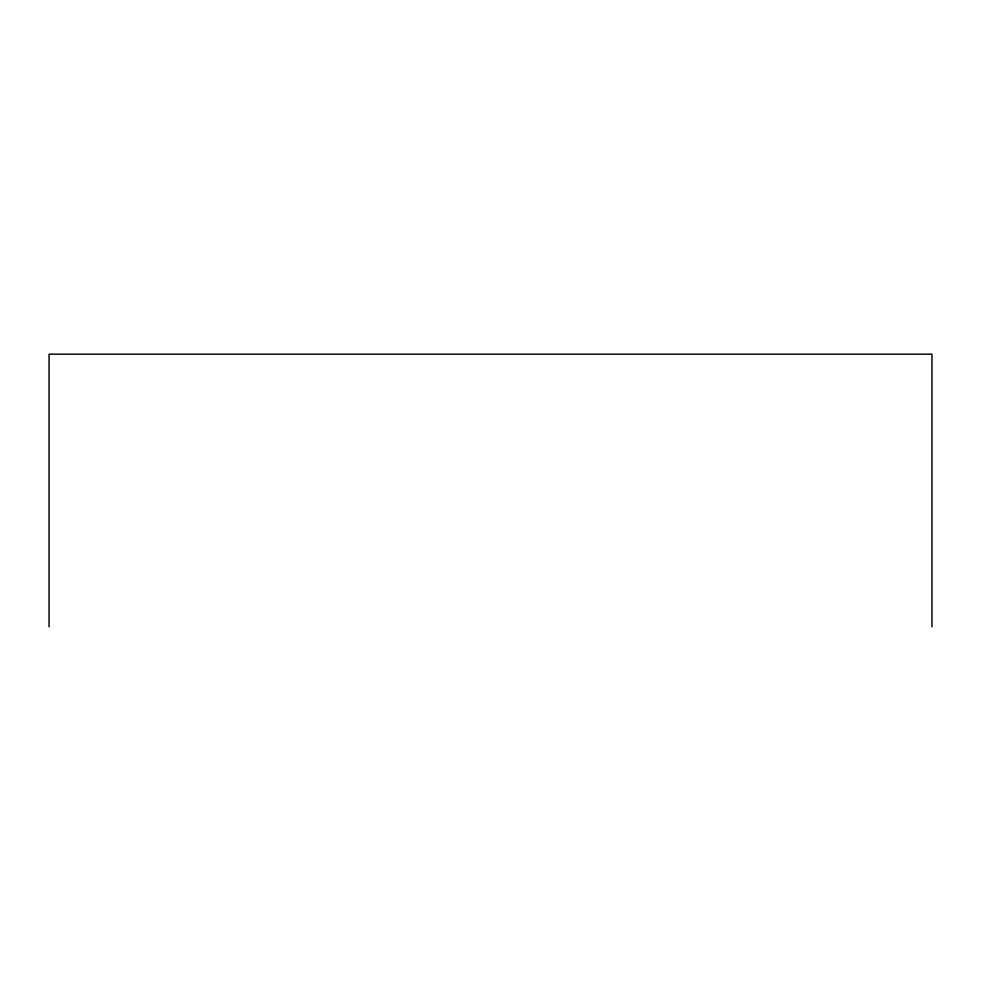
<?xml version="1.0" encoding="UTF-8"?>
<svg xmlns="http://www.w3.org/2000/svg" width="981" height="981" viewBox="0 0 981 981"><rect width="100%" height="100%" fill="white"/><g stroke="black" fill="none" stroke-linecap="round" stroke-linejoin="round"><path stroke-width="1.47" d="M931.95 626.822L931.95 354.178L49.05 354.178L49.05 626.822"/></g></svg>
